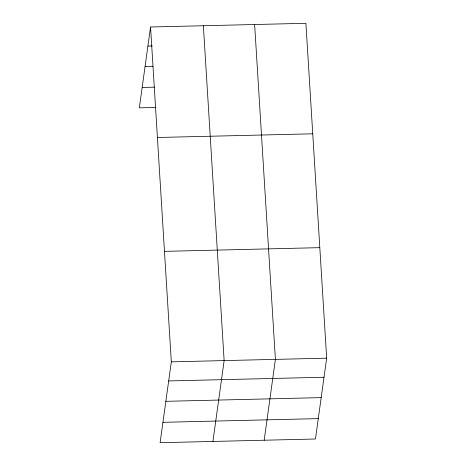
<?xml version="1.0" encoding="UTF-8"?>
<svg xmlns="http://www.w3.org/2000/svg" width="466" height="466" viewBox="0 0 466 466"><rect width="100%" height="100%" fill="white"/><g stroke="black" fill="none" stroke-linecap="round" stroke-linejoin="round"><path stroke-width="0.7" d="M150.553 26.993L171.325 361.849L160.106 442.7L315.447 439.007L326.666 358.162L305.894 23.3L150.553 26.993L139.334 107.838L155.97 107.448M212.921 441.448L224.14 360.597L203.368 25.735M264.187 440.224L275.406 359.379L254.634 24.517M147.903 46.076L152.242 45.971M145.072 66.457L153.034 66.271M142.159 87.457L154.462 87.165M157.403 137.493L312.75 133.806M164.469 251.349L319.816 247.656M171.325 361.849L326.666 358.162M168.675 380.932L324.021 377.244M165.849 401.319L321.19 397.626M162.931 422.318L318.278 418.625"/></g></svg>
